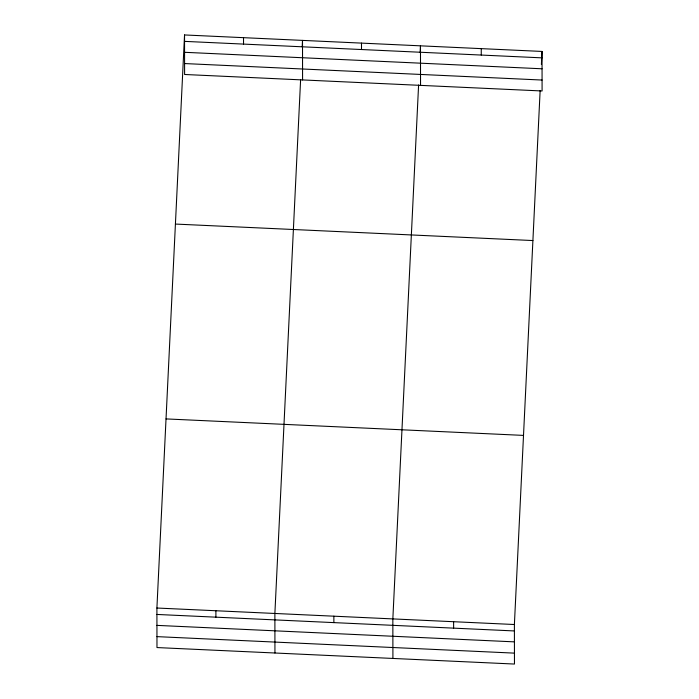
<?xml version="1.0" encoding="UTF-8"?>
<svg xmlns="http://www.w3.org/2000/svg" width="699" height="699" viewBox="0 0 699 699"><rect width="100%" height="100%" fill="white"/><g stroke="black" fill="none" stroke-linecap="round" stroke-linejoin="round"><path stroke-width="1.05" d="M540.135 90.564L514.394 624.513L514.464 664.05L156.978 647.562L156.908 608.025L184.536 34.95L542.022 51.438L542.092 90.975L184.606 74.487L184.536 34.95M300.622 79.52L274.882 613.469L274.943 653.006M302.195 46.912L302.51 40.393L302.58 79.922M418.596 84.963L392.847 618.912L392.917 658.441M420.16 52.355L420.475 45.837L420.545 85.365M541.393 64.483L542.022 51.438M184.553 41.372L542.031 57.86M184.571 52.303L542.057 68.79M184.588 63.557L542.074 80.044M175.423 224.064L532.909 240.552M166.03 418.911L523.507 435.398M156.908 608.025L514.394 624.513M156.917 614.447L514.403 630.944M156.934 625.378L514.42 641.865M156.96 636.632L514.447 653.128M481.253 48.633L481.261 55.055M453.616 621.717L453.634 628.139M361.497 43.111L361.505 49.533M333.86 616.186L333.877 622.617M243.523 37.667L243.532 44.098M215.895 610.751L215.904 617.173"/></g></svg>
